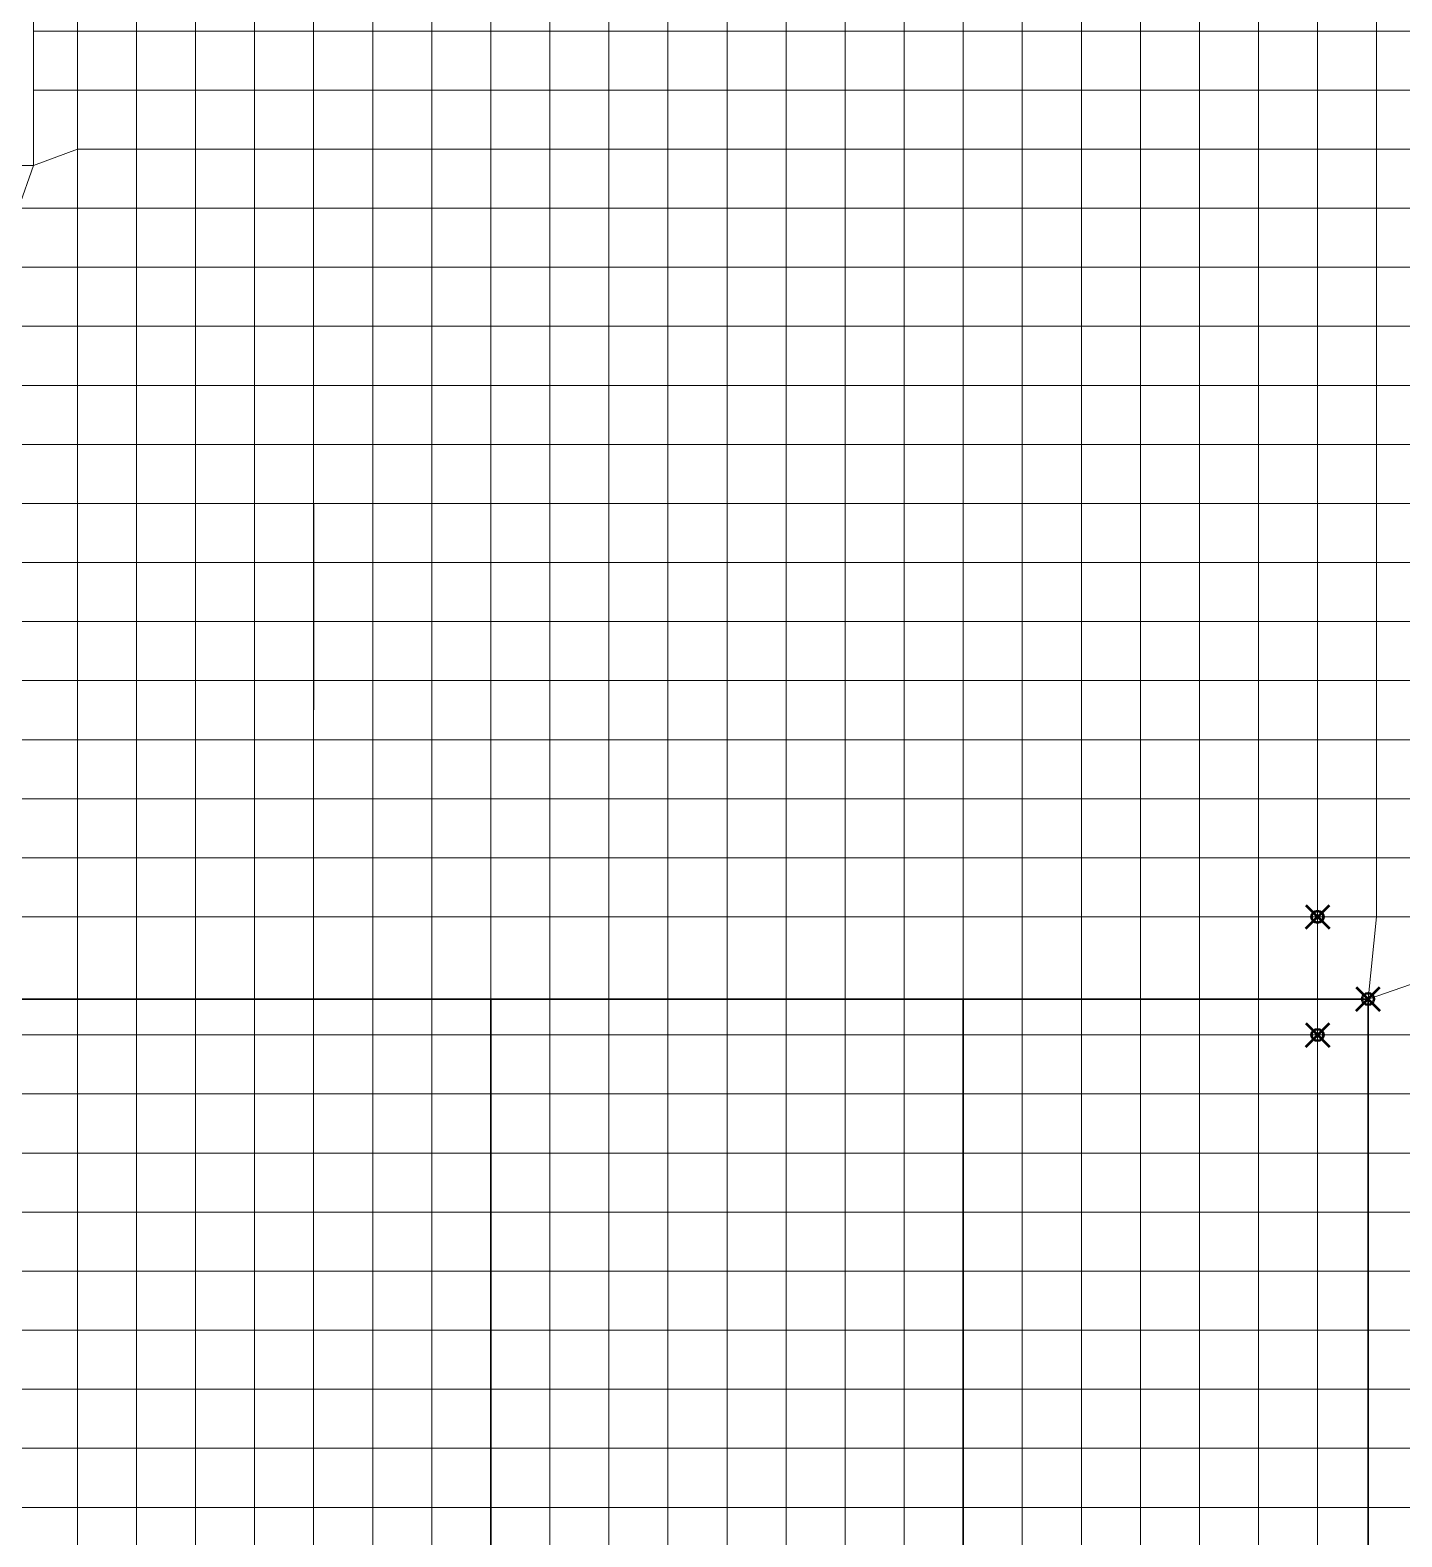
# Model space of a CAD drawing. Header units: inches. Extents: x 0 to 43.9, y -17.3 to 19.6.
# Drawn here: x 19.55 to 25.36, y 6.62 to 13 of the extents above; entities that cross this region are included whole.
import ezdxf

# ---------------------------------------------------------------- set-up
doc = ezdxf.new("R2010")
doc.units = ezdxf.units.IN
doc.header["$MEASUREMENT"] = 0
doc.header["$PDMODE"] = 35
doc.header["$PDSIZE"] = 0.05
for name, color, linetype, lineweight in [('SAP.Columns', 170, 'Continuous', 50), ('SAP.Deck', 41, 'Continuous', 15), ('SAP.Slab 30cm', 11, 'Continuous', 15), ('SAP.Steel BeaM', 130, 'Continuous', 30), ('SAP.WL Load', 104, 'Continuous', 20)]:
    doc.layers.add(name, color=color, linetype=linetype, lineweight=lineweight)

msp = doc.modelspace()

# ---------------------------------------------------------------- linework, layer by layer
at = {"layer": 'SAP.Columns'}
for p in [(25, 9.25), (25.2139, 8.90204), (25, 8.75)]:
    msp.add_point(p, dxfattribs=at)
at = {"layer": 'SAP.Deck'}
for points in [[(19.4639, 8.75), (19.75, 8.75), (19.75, 8.90204), (19.4639, 8.90204)], [(19.75, 8.75), (20, 8.75), (20, 8.90204), (19.75, 8.90204)], [(20, 8.75), (20.25, 8.75), (20.25, 8.90204), (20, 8.90204)], [(20.25, 8.75), (20.5, 8.75), (20.5, 8.90204), (20.25, 8.90204)], [(20.5, 8.75), (20.75, 8.75), (20.75, 8.90204), (20.5, 8.90204)], [(20.75, 8.75), (21, 8.75), (21, 8.90204), (20.75, 8.90204)], [(21, 8.75), (21.25, 8.75), (21.25, 8.90204), (21, 8.90204)], [(21.25, 8.75), (21.5, 8.75), (21.5, 8.90204), (21.25, 8.90204)], [(21.5, 8.75), (21.75, 8.75), (21.75, 8.90204), (21.5, 8.90204)], [(21.75, 8.75), (22, 8.75), (22, 8.90204), (21.75, 8.90204)], [(22, 8.75), (22.25, 8.75), (22.25, 8.90204), (22, 8.90204)], [(22.25, 8.75), (22.5, 8.75), (22.5, 8.90204), (22.25, 8.90204)], [(22.5, 8.75), (22.75, 8.75), (22.75, 8.90204), (22.5, 8.90204)], [(22.75, 8.75), (23, 8.75), (23, 8.90204), (22.75, 8.90204)], [(23, 8.75), (23.25, 8.75), (23.25, 8.90204), (23, 8.90204)], [(23.25, 8.75), (23.5, 8.75), (23.5, 8.90204), (23.25, 8.90204)], [(23.5, 8.75), (23.75, 8.75), (23.75, 8.90204), (23.5, 8.90204)], [(23.75, 8.75), (24, 8.75), (24, 8.90204), (23.75, 8.90204)], [(24, 8.75), (24.25, 8.75), (24.25, 8.90204), (24, 8.90204)], [(24.25, 8.75), (24.5, 8.75), (24.5, 8.90204), (24.25, 8.90204)], [(24.5, 8.75), (24.75, 8.75), (24.75, 8.90204), (24.5, 8.90204)], [(24.75, 8.75), (25, 8.75), (25, 8.90204), (24.75, 8.90204)], [(25, 8.75), (25.2139, 8.75), (25.2139, 8.90204), (25, 8.90204)], [(19.4639, 8.5), (19.75, 8.5), (19.75, 8.75), (19.4639, 8.75)], [(19.75, 8.5), (20, 8.5), (20, 8.75), (19.75, 8.75)], [(20, 8.5), (20.25, 8.5), (20.25, 8.75), (20, 8.75)], [(20.25, 8.5), (20.5, 8.5), (20.5, 8.75), (20.25, 8.75)], [(20.5, 8.5), (20.75, 8.5), (20.75, 8.75), (20.5, 8.75)], [(20.75, 8.5), (21, 8.5), (21, 8.75), (20.75, 8.75)], [(21, 8.5), (21.25, 8.5), (21.25, 8.75), (21, 8.75)], [(21.25, 8.5), (21.5, 8.5), (21.5, 8.75), (21.25, 8.75)], [(21.5, 8.5), (21.75, 8.5), (21.75, 8.75), (21.5, 8.75)], [(21.75, 8.5), (22, 8.5), (22, 8.75), (21.75, 8.75)], [(22, 8.5), (22.25, 8.5), (22.25, 8.75), (22, 8.75)], [(22.25, 8.5), (22.5, 8.5), (22.5, 8.75), (22.25, 8.75)], [(22.5, 8.5), (22.75, 8.5), (22.75, 8.75), (22.5, 8.75)], [(22.75, 8.5), (23, 8.5), (23, 8.75), (22.75, 8.75)], [(23, 8.5), (23.25, 8.5), (23.25, 8.75), (23, 8.75)], [(23.25, 8.5), (23.5, 8.5), (23.5, 8.75), (23.25, 8.75)], [(23.5, 8.5), (23.75, 8.5), (23.75, 8.75), (23.5, 8.75)], [(23.75, 8.5), (24, 8.5), (24, 8.75), (23.75, 8.75)], [(24, 8.5), (24.25, 8.5), (24.25, 8.75), (24, 8.75)], [(24.25, 8.5), (24.5, 8.5), (24.5, 8.75), (24.25, 8.75)], [(24.5, 8.5), (24.75, 8.5), (24.75, 8.75), (24.5, 8.75)], [(24.75, 8.5), (25, 8.5), (25, 8.75), (24.75, 8.75)], [(25, 8.5), (25.2139, 8.5), (25.2139, 8.75), (25, 8.75)], [(19.4639, 8.25), (19.75, 8.25), (19.75, 8.5), (19.4639, 8.5)], [(19.75, 8.25), (20, 8.25), (20, 8.5), (19.75, 8.5)], [(20, 8.25), (20.25, 8.25), (20.25, 8.5), (20, 8.5)], [(20.25, 8.25), (20.5, 8.25), (20.5, 8.5), (20.25, 8.5)], [(20.5, 8.25), (20.75, 8.25), (20.75, 8.5), (20.5, 8.5)], [(20.75, 8.25), (21, 8.25), (21, 8.5), (20.75, 8.5)], [(21, 8.25), (21.25, 8.25), (21.25, 8.5), (21, 8.5)], [(21.25, 8.25), (21.5, 8.25), (21.5, 8.5), (21.25, 8.5)], [(21.5, 8.25), (21.75, 8.25), (21.75, 8.5), (21.5, 8.5)], [(21.75, 8.25), (22, 8.25), (22, 8.5), (21.75, 8.5)], [(22, 8.25), (22.25, 8.25), (22.25, 8.5), (22, 8.5)], [(22.25, 8.25), (22.5, 8.25), (22.5, 8.5), (22.25, 8.5)], [(22.5, 8.25), (22.75, 8.25), (22.75, 8.5), (22.5, 8.5)], [(22.75, 8.25), (23, 8.25), (23, 8.5), (22.75, 8.5)], [(23, 8.25), (23.25, 8.25), (23.25, 8.5), (23, 8.5)], [(23.25, 8.25), (23.5, 8.25), (23.5, 8.5), (23.25, 8.5)], [(23.5, 8.25), (23.75, 8.25), (23.75, 8.5), (23.5, 8.5)], [(23.75, 8.25), (24, 8.25), (24, 8.5), (23.75, 8.5)], [(24, 8.25), (24.25, 8.25), (24.25, 8.5), (24, 8.5)], [(24.25, 8.25), (24.5, 8.25), (24.5, 8.5), (24.25, 8.5)], [(24.5, 8.25), (24.75, 8.25), (24.75, 8.5), (24.5, 8.5)], [(24.75, 8.25), (25, 8.25), (25, 8.5), (24.75, 8.5)], [(25, 8.25), (25.2139, 8.25), (25.2139, 8.5), (25, 8.5)], [(19.4639, 8), (19.75, 8), (19.75, 8.25), (19.4639, 8.25)], [(19.75, 8), (20, 8), (20, 8.25), (19.75, 8.25)], [(20, 8), (20.25, 8), (20.25, 8.25), (20, 8.25)], [(20.25, 8), (20.5, 8), (20.5, 8.25), (20.25, 8.25)], [(20.5, 8), (20.75, 8), (20.75, 8.25), (20.5, 8.25)], [(20.75, 8), (21, 8), (21, 8.25), (20.75, 8.25)], [(21, 8), (21.25, 8), (21.25, 8.25), (21, 8.25)], [(21.25, 8), (21.5, 8), (21.5, 8.25), (21.25, 8.25)], [(21.5, 8), (21.75, 8), (21.75, 8.25), (21.5, 8.25)], [(21.75, 8), (22, 8), (22, 8.25), (21.75, 8.25)], [(22, 8), (22.25, 8), (22.25, 8.25), (22, 8.25)], [(22.25, 8), (22.5, 8), (22.5, 8.25), (22.25, 8.25)], [(22.5, 8), (22.75, 8), (22.75, 8.25), (22.5, 8.25)], [(22.75, 8), (23, 8), (23, 8.25), (22.75, 8.25)], [(23, 8), (23.25, 8), (23.25, 8.25), (23, 8.25)], [(23.25, 8), (23.5, 8), (23.5, 8.25), (23.25, 8.25)], [(23.5, 8), (23.75, 8), (23.75, 8.25), (23.5, 8.25)], [(23.75, 8), (24, 8), (24, 8.25), (23.75, 8.25)], [(24, 8), (24.25, 8), (24.25, 8.25), (24, 8.25)], [(24.25, 8), (24.5, 8), (24.5, 8.25), (24.25, 8.25)], [(24.5, 8), (24.75, 8), (24.75, 8.25), (24.5, 8.25)], [(24.75, 8), (25, 8), (25, 8.25), (24.75, 8.25)], [(25, 8), (25.2139, 8), (25.2139, 8.25), (25, 8.25)], [(19.4639, 7.75), (19.75, 7.75), (19.75, 8), (19.4639, 8)], [(19.75, 7.75), (20, 7.75), (20, 8), (19.75, 8)], [(20, 7.75), (20.25, 7.75), (20.25, 8), (20, 8)], [(20.25, 7.75), (20.5, 7.75), (20.5, 8), (20.25, 8)], [(20.5, 7.75), (20.75, 7.75), (20.75, 8), (20.5, 8)], [(20.75, 7.75), (21, 7.75), (21, 8), (20.75, 8)], [(21, 7.75), (21.25, 7.75), (21.25, 8), (21, 8)], [(21.25, 7.75), (21.5, 7.75), (21.5, 8), (21.25, 8)], [(21.5, 7.75), (21.75, 7.75), (21.75, 8), (21.5, 8)], [(21.75, 7.75), (22, 7.75), (22, 8), (21.75, 8)], [(22, 7.75), (22.25, 7.75), (22.25, 8), (22, 8)], [(22.25, 7.75), (22.5, 7.75), (22.5, 8), (22.25, 8)], [(22.5, 7.75), (22.75, 7.75), (22.75, 8), (22.5, 8)], [(22.75, 7.75), (23, 7.75), (23, 8), (22.75, 8)], [(23, 7.75), (23.25, 7.75), (23.25, 8), (23, 8)], [(23.25, 7.75), (23.5, 7.75), (23.5, 8), (23.25, 8)], [(23.5, 7.75), (23.75, 7.75), (23.75, 8), (23.5, 8)], [(23.75, 7.75), (24, 7.75), (24, 8), (23.75, 8)], [(24, 7.75), (24.25, 7.75), (24.25, 8), (24, 8)], [(24.25, 7.75), (24.5, 7.75), (24.5, 8), (24.25, 8)], [(24.5, 7.75), (24.75, 7.75), (24.75, 8), (24.5, 8)], [(24.75, 7.75), (25, 7.75), (25, 8), (24.75, 8)], [(25, 7.75), (25.2139, 7.75), (25.2139, 8), (25, 8)], [(19.4639, 7.5), (19.75, 7.5), (19.75, 7.75), (19.4639, 7.75)], [(19.75, 7.5), (20, 7.5), (20, 7.75), (19.75, 7.75)], [(20, 7.5), (20.25, 7.5), (20.25, 7.75), (20, 7.75)], [(20.25, 7.5), (20.5, 7.5), (20.5, 7.75), (20.25, 7.75)], [(20.5, 7.5), (20.75, 7.5), (20.75, 7.75), (20.5, 7.75)], [(20.75, 7.5), (21, 7.5), (21, 7.75), (20.75, 7.75)], [(21, 7.5), (21.25, 7.5), (21.25, 7.75), (21, 7.75)], [(21.25, 7.5), (21.5, 7.5), (21.5, 7.75), (21.25, 7.75)], [(21.5, 7.5), (21.75, 7.5), (21.75, 7.75), (21.5, 7.75)], [(21.75, 7.5), (22, 7.5), (22, 7.75), (21.75, 7.75)], [(22, 7.5), (22.25, 7.5), (22.25, 7.75), (22, 7.75)], [(22.25, 7.5), (22.5, 7.5), (22.5, 7.75), (22.25, 7.75)], [(22.5, 7.5), (22.75, 7.5), (22.75, 7.75), (22.5, 7.75)], [(22.75, 7.5), (23, 7.5), (23, 7.75), (22.75, 7.75)], [(23, 7.5), (23.25, 7.5), (23.25, 7.75), (23, 7.75)], [(23.25, 7.5), (23.5, 7.5), (23.5, 7.75), (23.25, 7.75)], [(23.5, 7.5), (23.75, 7.5), (23.75, 7.75), (23.5, 7.75)], [(23.75, 7.5), (24, 7.5), (24, 7.75), (23.75, 7.75)], [(24, 7.5), (24.25, 7.5), (24.25, 7.75), (24, 7.75)], [(24.25, 7.5), (24.5, 7.5), (24.5, 7.75), (24.25, 7.75)], [(24.5, 7.5), (24.75, 7.5), (24.75, 7.75), (24.5, 7.75)], [(24.75, 7.5), (25, 7.5), (25, 7.75), (24.75, 7.75)], [(25, 7.5), (25.2139, 7.5), (25.2139, 7.75), (25, 7.75)], [(19.4639, 7.25), (19.75, 7.25), (19.75, 7.5), (19.4639, 7.5)], [(19.75, 7.25), (20, 7.25), (20, 7.5), (19.75, 7.5)], [(20, 7.25), (20.25, 7.25), (20.25, 7.5), (20, 7.5)], [(20.25, 7.25), (20.5, 7.25), (20.5, 7.5), (20.25, 7.5)], [(20.5, 7.25), (20.75, 7.25), (20.75, 7.5), (20.5, 7.5)], [(20.75, 7.25), (21, 7.25), (21, 7.5), (20.75, 7.5)], [(21, 7.25), (21.25, 7.25), (21.25, 7.5), (21, 7.5)], [(21.25, 7.25), (21.5, 7.25), (21.5, 7.5), (21.25, 7.5)], [(21.5, 7.25), (21.75, 7.25), (21.75, 7.5), (21.5, 7.5)], [(21.75, 7.25), (22, 7.25), (22, 7.5), (21.75, 7.5)], [(22, 7.25), (22.25, 7.25), (22.25, 7.5), (22, 7.5)], [(22.25, 7.25), (22.5, 7.25), (22.5, 7.5), (22.25, 7.5)], [(22.5, 7.25), (22.75, 7.25), (22.75, 7.5), (22.5, 7.5)], [(22.75, 7.25), (23, 7.25), (23, 7.5), (22.75, 7.5)], [(23, 7.25), (23.25, 7.25), (23.25, 7.5), (23, 7.5)], [(23.25, 7.25), (23.5, 7.25), (23.5, 7.5), (23.25, 7.5)], [(23.5, 7.25), (23.75, 7.25), (23.75, 7.5), (23.5, 7.5)], [(23.75, 7.25), (24, 7.25), (24, 7.5), (23.75, 7.5)], [(24, 7.25), (24.25, 7.25), (24.25, 7.5), (24, 7.5)], [(24.25, 7.25), (24.5, 7.25), (24.5, 7.5), (24.25, 7.5)], [(24.5, 7.25), (24.75, 7.25), (24.75, 7.5), (24.5, 7.5)], [(24.75, 7.25), (25, 7.25), (25, 7.5), (24.75, 7.5)], [(25, 7.25), (25.2139, 7.25), (25.2139, 7.5), (25, 7.5)], [(19.4639, 7), (19.75, 7), (19.75, 7.25), (19.4639, 7.25)], [(19.75, 7), (20, 7), (20, 7.25), (19.75, 7.25)], [(20, 7), (20.25, 7), (20.25, 7.25), (20, 7.25)], [(20.25, 7), (20.5, 7), (20.5, 7.25), (20.25, 7.25)], [(20.5, 7), (20.75, 7), (20.75, 7.25), (20.5, 7.25)], [(20.75, 7), (21, 7), (21, 7.25), (20.75, 7.25)], [(21, 7), (21.25, 7), (21.25, 7.25), (21, 7.25)], [(21.25, 7), (21.5, 7), (21.5, 7.25), (21.25, 7.25)], [(21.5, 7), (21.75, 7), (21.75, 7.25), (21.5, 7.25)], [(21.75, 7), (22, 7), (22, 7.25), (21.75, 7.25)], [(22, 7), (22.25, 7), (22.25, 7.25), (22, 7.25)], [(22.25, 7), (22.5, 7), (22.5, 7.25), (22.25, 7.25)], [(22.5, 7), (22.75, 7), (22.75, 7.25), (22.5, 7.25)], [(22.75, 7), (23, 7), (23, 7.25), (22.75, 7.25)], [(23, 7), (23.25, 7), (23.25, 7.25), (23, 7.25)], [(23.25, 7), (23.5, 7), (23.5, 7.25), (23.25, 7.25)], [(23.5, 7), (23.75, 7), (23.75, 7.25), (23.5, 7.25)], [(23.75, 7), (24, 7), (24, 7.25), (23.75, 7.25)], [(24, 7), (24.25, 7), (24.25, 7.25), (24, 7.25)], [(24.25, 7), (24.5, 7), (24.5, 7.25), (24.25, 7.25)], [(24.5, 7), (24.75, 7), (24.75, 7.25), (24.5, 7.25)], [(24.75, 7), (25, 7), (25, 7.25), (24.75, 7.25)], [(25, 7), (25.2139, 7), (25.2139, 7.25), (25, 7.25)], [(19.4639, 6.75), (19.75, 6.75), (19.75, 7), (19.4639, 7)], [(19.75, 6.75), (20, 6.75), (20, 7), (19.75, 7)], [(20, 6.75), (20.25, 6.75), (20.25, 7), (20, 7)], [(20.25, 6.75), (20.5, 6.75), (20.5, 7), (20.25, 7)], [(20.5, 6.75), (20.75, 6.75), (20.75, 7), (20.5, 7)], [(20.75, 6.75), (21, 6.75), (21, 7), (20.75, 7)], [(21, 6.75), (21.25, 6.75), (21.25, 7), (21, 7)], [(21.25, 6.75), (21.5, 6.75), (21.5, 7), (21.25, 7)], [(21.5, 6.75), (21.75, 6.75), (21.75, 7), (21.5, 7)], [(21.75, 6.75), (22, 6.75), (22, 7), (21.75, 7)], [(22, 6.75), (22.25, 6.75), (22.25, 7), (22, 7)], [(22.25, 6.75), (22.5, 6.75), (22.5, 7), (22.25, 7)], [(22.5, 6.75), (22.75, 6.75), (22.75, 7), (22.5, 7)], [(22.75, 6.75), (23, 6.75), (23, 7), (22.75, 7)], [(23, 6.75), (23.25, 6.75), (23.25, 7), (23, 7)], [(23.25, 6.75), (23.5, 6.75), (23.5, 7), (23.25, 7)], [(23.5, 6.75), (23.75, 6.75), (23.75, 7), (23.5, 7)], [(23.75, 6.75), (24, 6.75), (24, 7), (23.75, 7)], [(24, 6.75), (24.25, 6.75), (24.25, 7), (24, 7)], [(24.25, 6.75), (24.5, 6.75), (24.5, 7), (24.25, 7)], [(24.5, 6.75), (24.75, 6.75), (24.75, 7), (24.5, 7)], [(24.75, 6.75), (25, 6.75), (25, 7), (24.75, 7)], [(25, 6.75), (25.2139, 6.75), (25.2139, 7), (25, 7)], [(19.4639, 6.5), (19.75, 6.5), (19.75, 6.75), (19.4639, 6.75)], [(19.75, 6.5), (20, 6.5), (20, 6.75), (19.75, 6.75)], [(20, 6.5), (20.25, 6.5), (20.25, 6.75), (20, 6.75)], [(20.25, 6.5), (20.5, 6.5), (20.5, 6.75), (20.25, 6.75)], [(20.5, 6.5), (20.75, 6.5), (20.75, 6.75), (20.5, 6.75)], [(20.75, 6.5), (21, 6.5), (21, 6.75), (20.75, 6.75)], [(21, 6.5), (21.25, 6.5), (21.25, 6.75), (21, 6.75)], [(21.25, 6.5), (21.5, 6.5), (21.5, 6.75), (21.25, 6.75)], [(21.5, 6.5), (21.75, 6.5), (21.75, 6.75), (21.5, 6.75)], [(21.75, 6.5), (22, 6.5), (22, 6.75), (21.75, 6.75)], [(22, 6.5), (22.25, 6.5), (22.25, 6.75), (22, 6.75)], [(22.25, 6.5), (22.5, 6.5), (22.5, 6.75), (22.25, 6.75)], [(22.5, 6.5), (22.75, 6.5), (22.75, 6.75), (22.5, 6.75)], [(22.75, 6.5), (23, 6.5), (23, 6.75), (22.75, 6.75)], [(23, 6.5), (23.25, 6.5), (23.25, 6.75), (23, 6.75)], [(23.25, 6.5), (23.5, 6.5), (23.5, 6.75), (23.25, 6.75)], [(23.5, 6.5), (23.75, 6.5), (23.75, 6.75), (23.5, 6.75)], [(23.75, 6.5), (24, 6.5), (24, 6.75), (23.75, 6.75)], [(24, 6.5), (24.25, 6.5), (24.25, 6.75), (24, 6.75)], [(24.25, 6.5), (24.5, 6.5), (24.5, 6.75), (24.25, 6.75)], [(24.5, 6.5), (24.75, 6.5), (24.75, 6.75), (24.5, 6.75)], [(24.75, 6.5), (25, 6.5), (25, 6.75), (24.75, 6.75)], [(25, 6.5), (25.2139, 6.5), (25.2139, 6.75), (25, 6.75)]]:
    msp.add_3dface(points, dxfattribs=at)
at = {"layer": 'SAP.Slab 30cm'}
for points in [[(19.5639, 13), (19.75, 13), (19.75, 13.25), (19.5639, 13.25)], [(19.75, 13), (20, 13), (20, 13.25), (19.75, 13.25)], [(20, 13), (20.25, 13), (20.25, 13.25), (20, 13.25)], [(20.25, 13), (20.5, 13), (20.5, 13.25), (20.25, 13.25)], [(20.5, 13), (20.75, 13), (20.75, 13.25), (20.5, 13.25)], [(20.75, 13), (21, 13), (21, 13.25), (20.75, 13.25)], [(21, 13), (21.25, 13), (21.25, 13.25), (21, 13.25)], [(21.25, 13), (21.5, 13), (21.5, 13.25), (21.25, 13.25)], [(21.5, 13), (21.75, 13), (21.75, 13.25), (21.5, 13.25)], [(21.75, 13), (22, 13), (22, 13.25), (21.75, 13.25)], [(22, 13), (22.25, 13), (22.25, 13.25), (22, 13.25)], [(22.25, 13), (22.5, 13), (22.5, 13.25), (22.25, 13.25)], [(22.5, 13), (22.75, 13), (22.75, 13.25), (22.5, 13.25)], [(22.75, 13), (23, 13), (23, 13.25), (22.75, 13.25)], [(23, 13), (23.25, 13), (23.25, 13.25), (23, 13.25)], [(23.25, 13), (23.5, 13), (23.5, 13.25), (23.25, 13.25)], [(23.5, 13), (23.75, 13), (23.75, 13.25), (23.5, 13.25)], [(23.75, 13), (24, 13), (24, 13.25), (23.75, 13.25)], [(24, 13), (24.25, 13), (24.25, 13.25), (24, 13.25)], [(24.25, 13), (24.5, 13), (24.5, 13.25), (24.25, 13.25)], [(24.5, 13), (24.75, 13), (24.75, 13.25), (24.5, 13.25)], [(24.75, 13), (25, 13), (25, 13.25), (24.75, 13.25)], [(25, 13), (25.25, 13), (25.25, 13.25), (25, 13.25)], [(25.25, 13), (25.5, 13), (25.5, 13.25), (25.25, 13.25)], [(19.5639, 12.75), (19.75, 12.75), (19.75, 13), (19.5639, 13)], [(19.75, 12.75), (20, 12.75), (20, 13), (19.75, 13)], [(20, 12.75), (20.25, 12.75), (20.25, 13), (20, 13)], [(20.25, 12.75), (20.5, 12.75), (20.5, 13), (20.25, 13)], [(20.5, 12.75), (20.75, 12.75), (20.75, 13), (20.5, 13)], [(20.75, 12.75), (21, 12.75), (21, 13), (20.75, 13)], [(21, 12.75), (21.25, 12.75), (21.25, 13), (21, 13)], [(21.25, 12.75), (21.5, 12.75), (21.5, 13), (21.25, 13)], [(21.5, 12.75), (21.75, 12.75), (21.75, 13), (21.5, 13)], [(21.75, 12.75), (22, 12.75), (22, 13), (21.75, 13)], [(22, 12.75), (22.25, 12.75), (22.25, 13), (22, 13)], [(22.25, 12.75), (22.5, 12.75), (22.5, 13), (22.25, 13)], [(22.5, 12.75), (22.75, 12.75), (22.75, 13), (22.5, 13)], [(22.75, 12.75), (23, 12.75), (23, 13), (22.75, 13)], [(23, 12.75), (23.25, 12.75), (23.25, 13), (23, 13)], [(23.25, 12.75), (23.5, 12.75), (23.5, 13), (23.25, 13)], [(23.5, 12.75), (23.75, 12.75), (23.75, 13), (23.5, 13)], [(23.75, 12.75), (24, 12.75), (24, 13), (23.75, 13)], [(24, 12.75), (24.25, 12.75), (24.25, 13), (24, 13)], [(24.25, 12.75), (24.5, 12.75), (24.5, 13), (24.25, 13)], [(24.5, 12.75), (24.75, 12.75), (24.75, 13), (24.5, 13)], [(24.75, 12.75), (25, 12.75), (25, 13), (24.75, 13)], [(25, 12.75), (25.25, 12.75), (25.25, 13), (25, 13)], [(25.25, 12.75), (25.5, 12.75), (25.5, 13), (25.25, 13)], [(19.5639, 12.4304), (19.75, 12.5), (19.75, 12.75), (19.5639, 12.75)], [(19.75, 12.5), (20, 12.5), (20, 12.75), (19.75, 12.75)], [(20, 12.5), (20.25, 12.5), (20.25, 12.75), (20, 12.75)], [(20.25, 12.5), (20.5, 12.5), (20.5, 12.75), (20.25, 12.75)], [(20.5, 12.5), (20.75, 12.5), (20.75, 12.75), (20.5, 12.75)], [(20.75, 12.5), (21, 12.5), (21, 12.75), (20.75, 12.75)], [(21, 12.5), (21.25, 12.5), (21.25, 12.75), (21, 12.75)], [(21.25, 12.5), (21.5, 12.5), (21.5, 12.75), (21.25, 12.75)], [(21.5, 12.5), (21.75, 12.5), (21.75, 12.75), (21.5, 12.75)], [(21.75, 12.5), (22, 12.5), (22, 12.75), (21.75, 12.75)], [(22, 12.5), (22.25, 12.5), (22.25, 12.75), (22, 12.75)], [(22.25, 12.5), (22.5, 12.5), (22.5, 12.75), (22.25, 12.75)], [(22.5, 12.5), (22.75, 12.5), (22.75, 12.75), (22.5, 12.75)], [(22.75, 12.5), (23, 12.5), (23, 12.75), (22.75, 12.75)], [(23, 12.5), (23.25, 12.5), (23.25, 12.75), (23, 12.75)], [(23.25, 12.5), (23.5, 12.5), (23.5, 12.75), (23.25, 12.75)], [(23.5, 12.5), (23.75, 12.5), (23.75, 12.75), (23.5, 12.75)], [(23.75, 12.5), (24, 12.5), (24, 12.75), (23.75, 12.75)], [(24, 12.5), (24.25, 12.5), (24.25, 12.75), (24, 12.75)], [(24.25, 12.5), (24.5, 12.5), (24.5, 12.75), (24.25, 12.75)], [(24.5, 12.5), (24.75, 12.5), (24.75, 12.75), (24.5, 12.75)], [(24.75, 12.5), (25, 12.5), (25, 12.75), (24.75, 12.75)], [(25, 12.5), (25.25, 12.5), (25.25, 12.75), (25, 12.75)], [(25.25, 12.5), (25.5, 12.5), (25.5, 12.75), (25.25, 12.75)], [(19.5, 12.25), (19.75, 12.25), (19.75, 12.5), (19.5639, 12.4304)], [(19.75, 12.25), (20, 12.25), (20, 12.5), (19.75, 12.5)], [(20, 12.25), (20.25, 12.25), (20.25, 12.5), (20, 12.5)], [(20.25, 12.25), (20.5, 12.25), (20.5, 12.5), (20.25, 12.5)], [(20.5, 12.25), (20.75, 12.25), (20.75, 12.5), (20.5, 12.5)], [(20.75, 12.25), (21, 12.25), (21, 12.5), (20.75, 12.5)], [(21, 12.25), (21.25, 12.25), (21.25, 12.5), (21, 12.5)], [(21.25, 12.25), (21.5, 12.25), (21.5, 12.5), (21.25, 12.5)], [(21.5, 12.25), (21.75, 12.25), (21.75, 12.5), (21.5, 12.5)], [(21.75, 12.25), (22, 12.25), (22, 12.5), (21.75, 12.5)], [(22, 12.25), (22.25, 12.25), (22.25, 12.5), (22, 12.5)], [(22.25, 12.25), (22.5, 12.25), (22.5, 12.5), (22.25, 12.5)], [(22.5, 12.25), (22.75, 12.25), (22.75, 12.5), (22.5, 12.5)], [(22.75, 12.25), (23, 12.25), (23, 12.5), (22.75, 12.5)], [(23, 12.25), (23.25, 12.25), (23.25, 12.5), (23, 12.5)], [(23.25, 12.25), (23.5, 12.25), (23.5, 12.5), (23.25, 12.5)], [(23.5, 12.25), (23.75, 12.25), (23.75, 12.5), (23.5, 12.5)], [(23.75, 12.25), (24, 12.25), (24, 12.5), (23.75, 12.5)], [(24, 12.25), (24.25, 12.25), (24.25, 12.5), (24, 12.5)], [(24.25, 12.25), (24.5, 12.25), (24.5, 12.5), (24.25, 12.5)], [(24.5, 12.25), (24.75, 12.25), (24.75, 12.5), (24.5, 12.5)], [(24.75, 12.25), (25, 12.25), (25, 12.5), (24.75, 12.5)], [(25, 12.25), (25.25, 12.25), (25.25, 12.5), (25, 12.5)], [(25.25, 12.25), (25.5, 12.25), (25.5, 12.5), (25.25, 12.5)], [(19.25, 12.25), (19.5, 12.25), (19.5639, 12.4304), (19.25, 12.4304)], [(19.5, 12), (19.75, 12), (19.75, 12.25), (19.5, 12.25)], [(19.75, 12), (20, 12), (20, 12.25), (19.75, 12.25)], [(20, 12), (20.25, 12), (20.25, 12.25), (20, 12.25)], [(20.25, 12), (20.5, 12), (20.5, 12.25), (20.25, 12.25)], [(20.5, 12), (20.75, 12), (20.75, 12.25), (20.5, 12.25)], [(20.75, 12), (21, 12), (21, 12.25), (20.75, 12.25)], [(21, 12), (21.25, 12), (21.25, 12.25), (21, 12.25)], [(21.25, 12), (21.5, 12), (21.5, 12.25), (21.25, 12.25)], [(21.5, 12), (21.75, 12), (21.75, 12.25), (21.5, 12.25)], [(21.75, 12), (22, 12), (22, 12.25), (21.75, 12.25)], [(22, 12), (22.25, 12), (22.25, 12.25), (22, 12.25)], [(22.25, 12), (22.5, 12), (22.5, 12.25), (22.25, 12.25)], [(22.5, 12), (22.75, 12), (22.75, 12.25), (22.5, 12.25)], [(22.75, 12), (23, 12), (23, 12.25), (22.75, 12.25)], [(23, 12), (23.25, 12), (23.25, 12.25), (23, 12.25)], [(23.25, 12), (23.5, 12), (23.5, 12.25), (23.25, 12.25)], [(23.5, 12), (23.75, 12), (23.75, 12.25), (23.5, 12.25)], [(23.75, 12), (24, 12), (24, 12.25), (23.75, 12.25)], [(24, 12), (24.25, 12), (24.25, 12.25), (24, 12.25)], [(24.25, 12), (24.5, 12), (24.5, 12.25), (24.25, 12.25)], [(24.5, 12), (24.75, 12), (24.75, 12.25), (24.5, 12.25)], [(24.75, 12), (25, 12), (25, 12.25), (24.75, 12.25)], [(25, 12), (25.25, 12), (25.25, 12.25), (25, 12.25)], [(25.25, 12), (25.5, 12), (25.5, 12.25), (25.25, 12.25)], [(19.5, 11.75), (19.75, 11.75), (19.75, 12), (19.5, 12)], [(19.75, 11.75), (20, 11.75), (20, 12), (19.75, 12)], [(20, 11.75), (20.25, 11.75), (20.25, 12), (20, 12)], [(20.25, 11.75), (20.5, 11.75), (20.5, 12), (20.25, 12)], [(20.5, 11.75), (20.75, 11.75), (20.75, 12), (20.5, 12)], [(20.75, 11.75), (21, 11.75), (21, 12), (20.75, 12)], [(21, 11.75), (21.25, 11.75), (21.25, 12), (21, 12)], [(21.25, 11.75), (21.5, 11.75), (21.5, 12), (21.25, 12)], [(21.5, 11.75), (21.75, 11.75), (21.75, 12), (21.5, 12)], [(21.75, 11.75), (22, 11.75), (22, 12), (21.75, 12)], [(22, 11.75), (22.25, 11.75), (22.25, 12), (22, 12)], [(22.25, 11.75), (22.5, 11.75), (22.5, 12), (22.25, 12)], [(22.5, 11.75), (22.75, 11.75), (22.75, 12), (22.5, 12)], [(22.75, 11.75), (23, 11.75), (23, 12), (22.75, 12)], [(23, 11.75), (23.25, 11.75), (23.25, 12), (23, 12)], [(23.25, 11.75), (23.5, 11.75), (23.5, 12), (23.25, 12)], [(23.5, 11.75), (23.75, 11.75), (23.75, 12), (23.5, 12)], [(23.75, 11.75), (24, 11.75), (24, 12), (23.75, 12)], [(24, 11.75), (24.25, 11.75), (24.25, 12), (24, 12)], [(24.25, 11.75), (24.5, 11.75), (24.5, 12), (24.25, 12)], [(24.5, 11.75), (24.75, 11.75), (24.75, 12), (24.5, 12)], [(24.75, 11.75), (25, 11.75), (25, 12), (24.75, 12)], [(25, 11.75), (25.25, 11.75), (25.25, 12), (25, 12)], [(25.25, 11.75), (25.5, 11.75), (25.5, 12), (25.25, 12)], [(19.5, 11.5), (19.75, 11.5), (19.75, 11.75), (19.5, 11.75)], [(19.75, 11.5), (20, 11.5), (20, 11.75), (19.75, 11.75)], [(20, 11.5), (20.25, 11.5), (20.25, 11.75), (20, 11.75)], [(20.25, 11.5), (20.5, 11.5), (20.5, 11.75), (20.25, 11.75)], [(20.5, 11.5), (20.75, 11.5), (20.75, 11.75), (20.5, 11.75)], [(20.75, 11.5), (21, 11.5), (21, 11.75), (20.75, 11.75)], [(21, 11.5), (21.25, 11.5), (21.25, 11.75), (21, 11.75)], [(21.25, 11.5), (21.5, 11.5), (21.5, 11.75), (21.25, 11.75)], [(21.5, 11.5), (21.75, 11.5), (21.75, 11.75), (21.5, 11.75)], [(21.75, 11.5), (22, 11.5), (22, 11.75), (21.75, 11.75)], [(22, 11.5), (22.25, 11.5), (22.25, 11.75), (22, 11.75)], [(22.25, 11.5), (22.5, 11.5), (22.5, 11.75), (22.25, 11.75)], [(22.5, 11.5), (22.75, 11.5), (22.75, 11.75), (22.5, 11.75)], [(22.75, 11.5), (23, 11.5), (23, 11.75), (22.75, 11.75)], [(23, 11.5), (23.25, 11.5), (23.25, 11.75), (23, 11.75)], [(23.25, 11.5), (23.5, 11.5), (23.5, 11.75), (23.25, 11.75)], [(23.5, 11.5), (23.75, 11.5), (23.75, 11.75), (23.5, 11.75)], [(23.75, 11.5), (24, 11.5), (24, 11.75), (23.75, 11.75)], [(24, 11.5), (24.25, 11.5), (24.25, 11.75), (24, 11.75)], [(24.25, 11.5), (24.5, 11.5), (24.5, 11.75), (24.25, 11.75)], [(24.5, 11.5), (24.75, 11.5), (24.75, 11.75), (24.5, 11.75)], [(24.75, 11.5), (25, 11.5), (25, 11.75), (24.75, 11.75)], [(25, 11.5), (25.25, 11.5), (25.25, 11.75), (25, 11.75)], [(25.25, 11.5), (25.5, 11.5), (25.5, 11.75), (25.25, 11.75)], [(19.5, 11.25), (19.75, 11.25), (19.75, 11.5), (19.5, 11.5)], [(19.75, 11.25), (20, 11.25), (20, 11.5), (19.75, 11.5)], [(20, 11.25), (20.25, 11.25), (20.25, 11.5), (20, 11.5)], [(20.25, 11.25), (20.5, 11.25), (20.5, 11.5), (20.25, 11.5)], [(20.5, 11.25), (20.75, 11.25), (20.75, 11.5), (20.5, 11.5)], [(20.75, 11.25), (21, 11.25), (21, 11.5), (20.75, 11.5)], [(21, 11.25), (21.25, 11.25), (21.25, 11.5), (21, 11.5)], [(21.25, 11.25), (21.5, 11.25), (21.5, 11.5), (21.25, 11.5)], [(21.5, 11.25), (21.75, 11.25), (21.75, 11.5), (21.5, 11.5)], [(21.75, 11.25), (22, 11.25), (22, 11.5), (21.75, 11.5)], [(22, 11.25), (22.25, 11.25), (22.25, 11.5), (22, 11.5)], [(22.25, 11.25), (22.5, 11.25), (22.5, 11.5), (22.25, 11.5)], [(22.5, 11.25), (22.75, 11.25), (22.75, 11.5), (22.5, 11.5)], [(22.75, 11.25), (23, 11.25), (23, 11.5), (22.75, 11.5)], [(23, 11.25), (23.25, 11.25), (23.25, 11.5), (23, 11.5)], [(23.25, 11.25), (23.5, 11.25), (23.5, 11.5), (23.25, 11.5)], [(23.5, 11.25), (23.75, 11.25), (23.75, 11.5), (23.5, 11.5)], [(23.75, 11.25), (24, 11.25), (24, 11.5), (23.75, 11.5)], [(24, 11.25), (24.25, 11.25), (24.25, 11.5), (24, 11.5)], [(24.25, 11.25), (24.5, 11.25), (24.5, 11.5), (24.25, 11.5)], [(24.5, 11.25), (24.75, 11.25), (24.75, 11.5), (24.5, 11.5)], [(24.75, 11.25), (25, 11.25), (25, 11.5), (24.75, 11.5)], [(25, 11.25), (25.25, 11.25), (25.25, 11.5), (25, 11.5)], [(25.25, 11.25), (25.5, 11.25), (25.5, 11.5), (25.25, 11.5)], [(19.5, 11), (19.75, 11), (19.75, 11.25), (19.5, 11.25)], [(19.75, 11), (20, 11), (20, 11.25), (19.75, 11.25)], [(20, 11), (20.25, 11), (20.25, 11.25), (20, 11.25)], [(20.25, 11), (20.5, 11), (20.5, 11.25), (20.25, 11.25)], [(20.5, 11), (20.75, 11), (20.75, 11.25), (20.5, 11.25)], [(20.75, 11), (21, 11), (21, 11.25), (20.75, 11.25)], [(21, 11), (21.25, 11), (21.25, 11.25), (21, 11.25)], [(21.25, 11), (21.5, 11), (21.5, 11.25), (21.25, 11.25)], [(21.5, 11), (21.75, 11), (21.75, 11.25), (21.5, 11.25)], [(21.75, 11), (22, 11), (22, 11.25), (21.75, 11.25)], [(22, 11), (22.25, 11), (22.25, 11.25), (22, 11.25)], [(22.25, 11), (22.5, 11), (22.5, 11.25), (22.25, 11.25)], [(22.5, 11), (22.75, 11), (22.75, 11.25), (22.5, 11.25)], [(22.75, 11), (23, 11), (23, 11.25), (22.75, 11.25)], [(23, 11), (23.25, 11), (23.25, 11.25), (23, 11.25)], [(23.25, 11), (23.5, 11), (23.5, 11.25), (23.25, 11.25)], [(23.5, 11), (23.75, 11), (23.75, 11.25), (23.5, 11.25)], [(23.75, 11), (24, 11), (24, 11.25), (23.75, 11.25)], [(24, 11), (24.25, 11), (24.25, 11.25), (24, 11.25)], [(24.25, 11), (24.5, 11), (24.5, 11.25), (24.25, 11.25)], [(24.5, 11), (24.75, 11), (24.75, 11.25), (24.5, 11.25)], [(24.75, 11), (25, 11), (25, 11.25), (24.75, 11.25)], [(25, 11), (25.25, 11), (25.25, 11.25), (25, 11.25)], [(25.25, 11), (25.5, 11), (25.5, 11.25), (25.25, 11.25)], [(19.5, 10.75), (19.75, 10.75), (19.75, 11), (19.5, 11)], [(19.75, 10.75), (20, 10.75), (20, 11), (19.75, 11)], [(20, 10.75), (20.25, 10.75), (20.25, 11), (20, 11)], [(20.25, 10.75), (20.5, 10.75), (20.5, 11), (20.25, 11)], [(20.5, 10.75), (20.75, 10.75), (20.75, 11), (20.5, 11)], [(20.75, 10.75), (21, 10.75), (21, 11), (20.75, 11)], [(21, 10.75), (21.25, 10.75), (21.25, 11), (21, 11)], [(21.25, 10.75), (21.5, 10.75), (21.5, 11), (21.25, 11)], [(21.5, 10.75), (21.75, 10.75), (21.75, 11), (21.5, 11)], [(21.75, 10.75), (22, 10.75), (22, 11), (21.75, 11)], [(22, 10.75), (22.25, 10.75), (22.25, 11), (22, 11)], [(22.25, 10.75), (22.5, 10.75), (22.5, 11), (22.25, 11)], [(22.5, 10.75), (22.75, 10.75), (22.75, 11), (22.5, 11)], [(22.75, 10.75), (23, 10.75), (23, 11), (22.75, 11)], [(23, 10.75), (23.25, 10.75), (23.25, 11), (23, 11)], [(23.25, 10.75), (23.5, 10.75), (23.5, 11), (23.25, 11)], [(23.5, 10.75), (23.75, 10.75), (23.75, 11), (23.5, 11)], [(23.75, 10.75), (24, 10.75), (24, 11), (23.75, 11)], [(24, 10.75), (24.25, 10.75), (24.25, 11), (24, 11)], [(24.25, 10.75), (24.5, 10.75), (24.5, 11), (24.25, 11)], [(24.5, 10.75), (24.75, 10.75), (24.75, 11), (24.5, 11)], [(24.75, 10.75), (25, 10.75), (25, 11), (24.75, 11)], [(25, 10.75), (25.25, 10.75), (25.25, 11), (25, 11)], [(25.25, 10.75), (25.5, 10.75), (25.5, 11), (25.25, 11)], [(19.5, 10.5), (19.75, 10.5), (19.75, 10.75), (19.5, 10.75)], [(19.75, 10.5), (20, 10.5), (20, 10.75), (19.75, 10.75)], [(20, 10.5), (20.25, 10.5), (20.25, 10.75), (20, 10.75)], [(20.25, 10.5), (20.5, 10.5), (20.5, 10.75), (20.25, 10.75)], [(20.5, 10.5), (20.75, 10.5), (20.75, 10.75), (20.5, 10.75)], [(20.75, 10.5), (21, 10.5), (21, 10.75), (20.75, 10.75)], [(21, 10.5), (21.25, 10.5), (21.25, 10.75), (21, 10.75)], [(21.25, 10.5), (21.5, 10.5), (21.5, 10.75), (21.25, 10.75)], [(21.5, 10.5), (21.75, 10.5), (21.75, 10.75), (21.5, 10.75)], [(21.75, 10.5), (22, 10.5), (22, 10.75), (21.75, 10.75)], [(22, 10.5), (22.25, 10.5), (22.25, 10.75), (22, 10.75)], [(22.25, 10.5), (22.5, 10.5), (22.5, 10.75), (22.25, 10.75)], [(22.5, 10.5), (22.75, 10.5), (22.75, 10.75), (22.5, 10.75)], [(22.75, 10.5), (23, 10.5), (23, 10.75), (22.75, 10.75)], [(23, 10.5), (23.25, 10.5), (23.25, 10.75), (23, 10.75)], [(23.25, 10.5), (23.5, 10.5), (23.5, 10.75), (23.25, 10.75)], [(23.5, 10.5), (23.75, 10.5), (23.75, 10.75), (23.5, 10.75)], [(23.75, 10.5), (24, 10.5), (24, 10.75), (23.75, 10.75)], [(24, 10.5), (24.25, 10.5), (24.25, 10.75), (24, 10.75)], [(24.25, 10.5), (24.5, 10.5), (24.5, 10.75), (24.25, 10.75)], [(24.5, 10.5), (24.75, 10.5), (24.75, 10.75), (24.5, 10.75)], [(24.75, 10.5), (25, 10.5), (25, 10.75), (24.75, 10.75)], [(25, 10.5), (25.25, 10.5), (25.25, 10.75), (25, 10.75)], [(25.25, 10.5), (25.5, 10.5), (25.5, 10.75), (25.25, 10.75)], [(19.5, 10.25), (19.75, 10.25), (19.75, 10.5), (19.5, 10.5)], [(19.75, 10.25), (20, 10.25), (20, 10.5), (19.75, 10.5)], [(20, 10.25), (20.25, 10.25), (20.25, 10.5), (20, 10.5)], [(20.25, 10.25), (20.5, 10.25), (20.5, 10.5), (20.25, 10.5)], [(20.5, 10.25), (20.75, 10.25), (20.75, 10.5), (20.5, 10.5)], [(20.75, 10.25), (21, 10.25), (21, 10.5), (20.75, 10.5)], [(21, 10.25), (21.25, 10.25), (21.25, 10.5), (21, 10.5)], [(21.25, 10.25), (21.5, 10.25), (21.5, 10.5), (21.25, 10.5)], [(21.5, 10.25), (21.75, 10.25), (21.75, 10.5), (21.5, 10.5)], [(21.75, 10.25), (22, 10.25), (22, 10.5), (21.75, 10.5)], [(22, 10.25), (22.25, 10.25), (22.25, 10.5), (22, 10.5)], [(22.25, 10.25), (22.5, 10.25), (22.5, 10.5), (22.25, 10.5)], [(22.5, 10.25), (22.75, 10.25), (22.75, 10.5), (22.5, 10.5)], [(22.75, 10.25), (23, 10.25), (23, 10.5), (22.75, 10.5)], [(23, 10.25), (23.25, 10.25), (23.25, 10.5), (23, 10.5)], [(23.25, 10.25), (23.5, 10.25), (23.5, 10.5), (23.25, 10.5)], [(23.5, 10.25), (23.75, 10.25), (23.75, 10.5), (23.5, 10.5)], [(23.75, 10.25), (24, 10.25), (24, 10.5), (23.75, 10.5)], [(24, 10.25), (24.25, 10.25), (24.25, 10.5), (24, 10.5)], [(24.25, 10.25), (24.5, 10.25), (24.5, 10.5), (24.25, 10.5)], [(24.5, 10.25), (24.75, 10.25), (24.75, 10.5), (24.5, 10.5)], [(24.75, 10.25), (25, 10.25), (25, 10.5), (24.75, 10.5)], [(25, 10.25), (25.25, 10.25), (25.25, 10.5), (25, 10.5)], [(25.25, 10.25), (25.5, 10.25), (25.5, 10.5), (25.25, 10.5)], [(19.5, 10), (19.75, 10), (19.75, 10.25), (19.5, 10.25)], [(19.75, 10), (20, 10), (20, 10.25), (19.75, 10.25)], [(20, 10), (20.25, 10), (20.25, 10.25), (20, 10.25)], [(20.25, 10), (20.5, 10), (20.5, 10.25), (20.25, 10.25)], [(20.5, 10), (20.75, 10), (20.75, 10.25), (20.5, 10.25)], [(20.75, 10), (21, 10), (21, 10.25), (20.75, 10.25)], [(21, 10), (21.25, 10), (21.25, 10.25), (21, 10.25)], [(21.25, 10), (21.5, 10), (21.5, 10.25), (21.25, 10.25)], [(21.5, 10), (21.75, 10), (21.75, 10.25), (21.5, 10.25)], [(21.75, 10), (22, 10), (22, 10.25), (21.75, 10.25)], [(22, 10), (22.25, 10), (22.25, 10.25), (22, 10.25)], [(22.25, 10), (22.5, 10), (22.5, 10.25), (22.25, 10.25)], [(22.5, 10), (22.75, 10), (22.75, 10.25), (22.5, 10.25)], [(22.75, 10), (23, 10), (23, 10.25), (22.75, 10.25)], [(23, 10), (23.25, 10), (23.25, 10.25), (23, 10.25)], [(23.25, 10), (23.5, 10), (23.5, 10.25), (23.25, 10.25)], [(23.5, 10), (23.75, 10), (23.75, 10.25), (23.5, 10.25)], [(23.75, 10), (24, 10), (24, 10.25), (23.75, 10.25)], [(24, 10), (24.25, 10), (24.25, 10.25), (24, 10.25)], [(24.25, 10), (24.5, 10), (24.5, 10.25), (24.25, 10.25)], [(24.5, 10), (24.75, 10), (24.75, 10.25), (24.5, 10.25)], [(24.75, 10), (25, 10), (25, 10.25), (24.75, 10.25)], [(25, 10), (25.25, 10), (25.25, 10.25), (25, 10.25)], [(25.25, 10), (25.5, 10), (25.5, 10.25), (25.25, 10.25)], [(19.5, 9.75), (19.75, 9.75), (19.75, 10), (19.5, 10)], [(19.75, 9.75), (20, 9.75), (20, 10), (19.75, 10)], [(20, 9.75), (20.25, 9.75), (20.25, 10), (20, 10)], [(20.25, 9.75), (20.5, 9.75), (20.5, 10), (20.25, 10)], [(20.5, 9.75), (20.75, 9.75), (20.75, 10), (20.5, 10)], [(20.75, 9.75), (21, 9.75), (21, 10), (20.75, 10)], [(21, 9.75), (21.25, 9.75), (21.25, 10), (21, 10)], [(21.25, 9.75), (21.5, 9.75), (21.5, 10), (21.25, 10)], [(21.5, 9.75), (21.75, 9.75), (21.75, 10), (21.5, 10)], [(21.75, 9.75), (22, 9.75), (22, 10), (21.75, 10)], [(22, 9.75), (22.25, 9.75), (22.25, 10), (22, 10)], [(22.25, 9.75), (22.5, 9.75), (22.5, 10), (22.25, 10)], [(22.5, 9.75), (22.75, 9.75), (22.75, 10), (22.5, 10)], [(22.75, 9.75), (23, 9.75), (23, 10), (22.75, 10)], [(23, 9.75), (23.25, 9.75), (23.25, 10), (23, 10)], [(23.25, 9.75), (23.5, 9.75), (23.5, 10), (23.25, 10)], [(23.5, 9.75), (23.75, 9.75), (23.75, 10), (23.5, 10)], [(23.75, 9.75), (24, 9.75), (24, 10), (23.75, 10)], [(24, 9.75), (24.25, 9.75), (24.25, 10), (24, 10)], [(24.25, 9.75), (24.5, 9.75), (24.5, 10), (24.25, 10)], [(24.5, 9.75), (24.75, 9.75), (24.75, 10), (24.5, 10)], [(24.75, 9.75), (25, 9.75), (25, 10), (24.75, 10)], [(25, 9.75), (25.25, 9.75), (25.25, 10), (25, 10)], [(25.25, 9.75), (25.5, 9.75), (25.5, 10), (25.25, 10)], [(19.5, 9.5), (19.75, 9.5), (19.75, 9.75), (19.5, 9.75)], [(19.75, 9.5), (20, 9.5), (20, 9.75), (19.75, 9.75)], [(20, 9.5), (20.25, 9.5), (20.25, 9.75), (20, 9.75)], [(20.25, 9.5), (20.5, 9.5), (20.5, 9.75), (20.25, 9.75)], [(20.5, 9.5), (20.75, 9.5), (20.75, 9.75), (20.5, 9.75)], [(20.75, 9.5), (21, 9.5), (21, 9.75), (20.75, 9.75)], [(21, 9.5), (21.25, 9.5), (21.25, 9.75), (21, 9.75)], [(21.25, 9.5), (21.5, 9.5), (21.5, 9.75), (21.25, 9.75)], [(21.5, 9.5), (21.75, 9.5), (21.75, 9.75), (21.5, 9.75)], [(21.75, 9.5), (22, 9.5), (22, 9.75), (21.75, 9.75)], [(22, 9.5), (22.25, 9.5), (22.25, 9.75), (22, 9.75)], [(22.25, 9.5), (22.5, 9.5), (22.5, 9.75), (22.25, 9.75)], [(22.5, 9.5), (22.75, 9.5), (22.75, 9.75), (22.5, 9.75)], [(22.75, 9.5), (23, 9.5), (23, 9.75), (22.75, 9.75)], [(23, 9.5), (23.25, 9.5), (23.25, 9.75), (23, 9.75)], [(23.25, 9.5), (23.5, 9.5), (23.5, 9.75), (23.25, 9.75)], [(23.5, 9.5), (23.75, 9.5), (23.75, 9.75), (23.5, 9.75)], [(23.75, 9.5), (24, 9.5), (24, 9.75), (23.75, 9.75)], [(24, 9.5), (24.25, 9.5), (24.25, 9.75), (24, 9.75)], [(24.25, 9.5), (24.5, 9.5), (24.5, 9.75), (24.25, 9.75)], [(24.5, 9.5), (24.75, 9.5), (24.75, 9.75), (24.5, 9.75)], [(24.75, 9.5), (25, 9.5), (25, 9.75), (24.75, 9.75)], [(25, 9.5), (25.25, 9.5), (25.25, 9.75), (25, 9.75)], [(25.25, 9.5), (25.5, 9.5), (25.5, 9.75), (25.25, 9.75)], [(19.5, 9.25), (19.75, 9.25), (19.75, 9.5), (19.5, 9.5)], [(19.75, 9.25), (20, 9.25), (20, 9.5), (19.75, 9.5)], [(20, 9.25), (20.25, 9.25), (20.25, 9.5), (20, 9.5)], [(20.25, 9.25), (20.5, 9.25), (20.5, 9.5), (20.25, 9.5)], [(20.5, 9.25), (20.75, 9.25), (20.75, 9.5), (20.5, 9.5)], [(20.75, 9.25), (21, 9.25), (21, 9.5), (20.75, 9.5)], [(21, 9.25), (21.25, 9.25), (21.25, 9.5), (21, 9.5)], [(21.25, 9.25), (21.5, 9.25), (21.5, 9.5), (21.25, 9.5)], [(21.5, 9.25), (21.75, 9.25), (21.75, 9.5), (21.5, 9.5)], [(21.75, 9.25), (22, 9.25), (22, 9.5), (21.75, 9.5)], [(22, 9.25), (22.25, 9.25), (22.25, 9.5), (22, 9.5)], [(22.25, 9.25), (22.5, 9.25), (22.5, 9.5), (22.25, 9.5)], [(22.5, 9.25), (22.75, 9.25), (22.75, 9.5), (22.5, 9.5)], [(22.75, 9.25), (23, 9.25), (23, 9.5), (22.75, 9.5)], [(23, 9.25), (23.25, 9.25), (23.25, 9.5), (23, 9.5)], [(23.25, 9.25), (23.5, 9.25), (23.5, 9.5), (23.25, 9.5)], [(23.5, 9.25), (23.75, 9.25), (23.75, 9.5), (23.5, 9.5)], [(23.75, 9.25), (24, 9.25), (24, 9.5), (23.75, 9.5)], [(24, 9.25), (24.25, 9.25), (24.25, 9.5), (24, 9.5)], [(24.25, 9.25), (24.5, 9.25), (24.5, 9.5), (24.25, 9.5)], [(24.5, 9.25), (24.75, 9.25), (24.75, 9.5), (24.5, 9.5)], [(24.75, 9.25), (25, 9.25), (25, 9.5), (24.75, 9.5)], [(25, 9.25), (25.25, 9.25), (25.25, 9.5), (25, 9.5)], [(25.25, 9.25), (25.5, 9.25), (25.5, 9.5), (25.25, 9.5)], [(19.4639, 8.90204), (19.75, 8.90204), (19.75, 9.25), (19.5, 9.25)], [(19.75, 8.90204), (20, 8.90204), (20, 9.25), (19.75, 9.25)], [(20, 8.90204), (20.25, 8.90204), (20.25, 9.25), (20, 9.25)], [(20.25, 8.90204), (20.5, 8.90204), (20.5, 9.25), (20.25, 9.25)], [(20.5, 8.90204), (20.75, 8.90204), (20.75, 9.25), (20.5, 9.25)], [(20.75, 8.90204), (21, 8.90204), (21, 9.25), (20.75, 9.25)], [(21, 8.90204), (21.25, 8.90204), (21.25, 9.25), (21, 9.25)], [(21.25, 8.90204), (21.5, 8.90204), (21.5, 9.25), (21.25, 9.25)], [(21.5, 8.90204), (21.75, 8.90204), (21.75, 9.25), (21.5, 9.25)], [(21.75, 8.90204), (22, 8.90204), (22, 9.25), (21.75, 9.25)], [(22, 8.90204), (22.25, 8.90204), (22.25, 9.25), (22, 9.25)], [(22.25, 8.90204), (22.5, 8.90204), (22.5, 9.25), (22.25, 9.25)], [(22.5, 8.90204), (22.75, 8.90204), (22.75, 9.25), (22.5, 9.25)], [(22.75, 8.90204), (23, 8.90204), (23, 9.25), (22.75, 9.25)], [(23, 8.90204), (23.25, 8.90204), (23.25, 9.25), (23, 9.25)], [(23.25, 8.90204), (23.5, 8.90204), (23.5, 9.25), (23.25, 9.25)], [(23.5, 8.90204), (23.75, 8.90204), (23.75, 9.25), (23.5, 9.25)], [(23.75, 8.90204), (24, 8.90204), (24, 9.25), (23.75, 9.25)], [(24, 8.90204), (24.25, 8.90204), (24.25, 9.25), (24, 9.25)], [(24.25, 8.90204), (24.5, 8.90204), (24.5, 9.25), (24.25, 9.25)], [(24.5, 8.90204), (24.75, 8.90204), (24.75, 9.25), (24.5, 9.25)], [(24.75, 8.90204), (25, 8.90204), (25, 9.25), (24.75, 9.25)], [(25, 8.90204), (25.2139, 8.90204), (25.25, 9.25), (25, 9.25)], [(25.2139, 8.90204), (25.5, 9), (25.5, 9.25), (25.25, 9.25)], [(25.2139, 8.75), (25.5, 8.75), (25.5, 9), (25.2139, 8.90204)], [(25.2139, 8.5), (25.5, 8.5), (25.5, 8.75), (25.2139, 8.75)], [(25.2139, 8.25), (25.5, 8.25), (25.5, 8.5), (25.2139, 8.5)], [(25.2139, 8), (25.5, 8), (25.5, 8.25), (25.2139, 8.25)], [(25.2139, 7.75), (25.5, 7.75), (25.5, 8), (25.2139, 8)], [(25.2139, 7.5), (25.5, 7.5), (25.5, 7.75), (25.2139, 7.75)], [(25.2139, 7.25), (25.5, 7.25), (25.5, 7.5), (25.2139, 7.5)], [(25.2139, 7), (25.5, 7), (25.5, 7.25), (25.2139, 7.25)], [(25.2139, 6.75), (25.5, 6.75), (25.5, 7), (25.2139, 7)], [(25.2139, 6.5), (25.5, 6.5), (25.5, 6.75), (25.2139, 6.75)]]:
    msp.add_3dface(points, dxfattribs=at)
at = {"layer": 'SAP.Steel BeaM'}
for p, q in [((13.7139, 8.90204), (25.2139, 8.90204)), ((21.5, 1.5612), (21.5, 8.90204)), ((23.5, 1.5612), (23.5, 8.90204)), ((25.2139, 1.5612), (25.2139, 8.90204))]:
    msp.add_line(p, q, dxfattribs=at)
at = {"layer": 'SAP.WL Load'}
for p, q in [((24, 12.5), (24, 16.65195)), ((24, 9.25), (24, 12.5)), ((20.75, 9.25), (20.7508, 11)), ((19.75, 10.75), (24, 10.75)), ((24, 10.25), (26.5, 10.25)), ((7, 9.25004), (28.5, 9.25))]:
    msp.add_line(p, q, dxfattribs=at)

doc.saveas('drawing.dxf')
